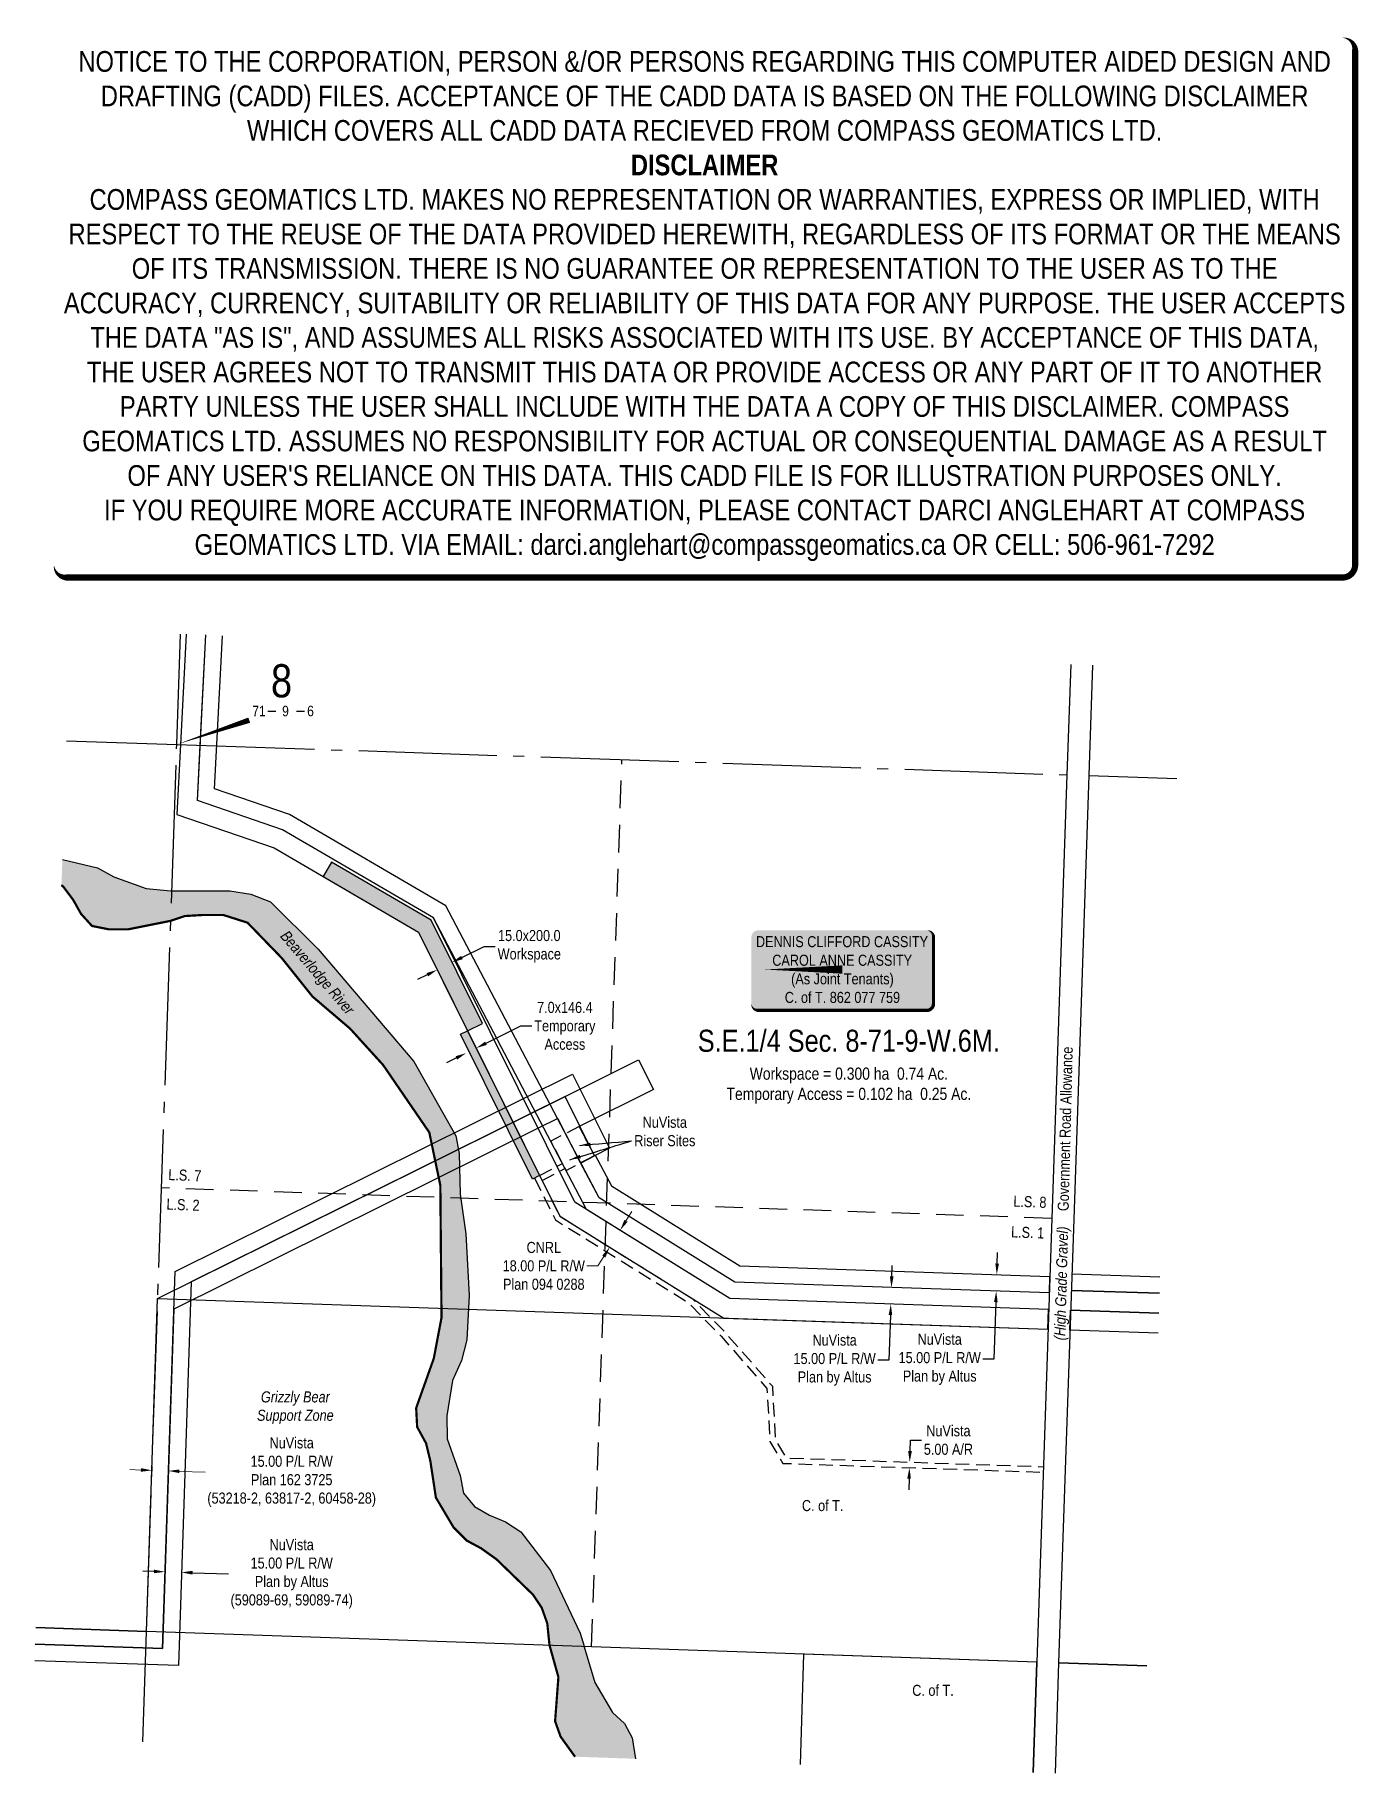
# Model space of a CAD drawing. Extents: x 350300 to 351499, y 6111307 to 6112882.
import ezdxf
from ezdxf.enums import TextEntityAlignment as Align

# ---------------------------------------------------------------- set-up
doc = ezdxf.new("R2010")
doc.units = 0
doc.header["$LTSCALE"] = 5
doc.header["$PDSIZE"] = 0.5
for name, pattern in [('DASHDOT2', [12.7, 6.35, -3.175, 0, -3.175]), ('foc-ACCESSROAD', [3.75, 2.5, -1.25]), ('foc-LSD', [8, 5, -3]), ('foc-QUARTERLINE', [33, 25, -3, 2, -3])]:
    doc.linetypes.add(name, pattern=pattern)
doc.layers.get('Defpoints').update_dxf_attribs({"color": 9})
for name, color, linetype in [('10', 1, 'Continuous'), ('9', 3, 'Continuous'), ('AS-OWNER', 7, 'Continuous'), ('AS-WILDLIFE', 131, 'DASHDOT2'), ('C-RW', 13, 'Continuous'), ('C-SYMBOL', 7, 'Continuous'), ('F-RW', 190, 'Continuous'), ('F-WS', 190, 'foc-ACCESSROAD'), ('L-AREAREQUIRED', 7, 'Continuous'), ('L-QSEC', 8, 'foc-QUARTERLINE'), ('L-ROAD-T', 7, 'Continuous'), ('L-SEC', 7, 'Continuous'), ('L-SECLBL', 7, 'Continuous'), ('L-SECTION-LSD', 7, 'foc-LSD'), ('L-TITLEDB', 4, 'Continuous'), ('P-TEMP-BLUE', 146, 'Continuous'), ('T-WATER', 160, 'Continuous'), ('T-WATER-H', 133, 'Continuous')]:
    doc.layers.add(name, color=color, linetype=linetype)
for name, color, linetype, lineweight in [('C-AR-T', 13, 'Continuous', 9), ('C-RW-T', 13, 'Continuous', 9), ('F-RW-T', 190, 'Continuous', 9), ('F-WS-T', 190, 'Continuous', 9), ('T-TEXT', 48, 'Continuous', 18)]:
    doc.layers.add(name, color=color, linetype=linetype, lineweight=lineweight)
doc.layers.add('DISCLAIMER', color=7, linetype='Continuous', plot=False)
doc.layers.add('P-TEMP-BLUE-H', color=7, linetype='Continuous', true_color=0x99e6ff)
doc.styles.add('100L', font='ARIALN.TTF', dxfattribs={"height": 11})
doc.styles.add('175L', font='ARIALN.TTF', dxfattribs={"height": 20})
doc.styles.add('80', font='ARIALN.TTF', dxfattribs={"height": 10})
doc.styles.add('80CG', font='ARIALN.TTF', dxfattribs={"height": 10})
doc.styles.add('80L', font='ARIALN.TTF', dxfattribs={"height": 10})
doc.styles.add('80LS', font='ARIALNI.TTF', dxfattribs={"height": 10})
doc.styles.add('SIMPLEX', font='ARIALN.TTF')
doc.dimstyles.new('Compass 5 000', dxfattribs={"dimscale": 5, "dimtxt": 9, "dimasz": 2, "dimexe": 0.2, "dimexo": 0.0625, "dimgap": 0.5, "dimtad": 0, "dimtih": 1, "dimtoh": 1, "dimzin": 0, "dimdsep": 46, "dimtxsty": '80CG', "dimcen": 0.1, "dimse1": 1, "dimse2": 1, "dimclrd": 256, "dimclrt": 256, "dimaunit": 1, "dimadec": 4, "dimazin": 0, "dimtfac": 0.06, "dimtofl": 0, "dimtmove": 0, "dimatfit": 1, "dimfxl": 0.2, "dimtolj": 1, "dimtzin": 0, "dimlwd": -1, "dimarcsym": 0})

# ---------------------------------------------------------------- blocks, each defined once
blk = doc.blocks.new('*D369')
at = {"layer": 'C-RW-T', "transparency": 16777216}
for p, q in [((350835.6, 6111807.4), (350840.9, 6111815.8)), ((350815.6, 6111775.1), (350810.3, 6111766.6)), ((350810.3, 6111766.6), (350800.3, 6111766.6))]:
    blk.add_line(p, q, dxfattribs=at)
for points in [[(350834.2, 6111808.2), (350837.1, 6111806.5), (350830.4, 6111798.9)], [(350814.2, 6111776), (350817, 6111774.2), (350820.9, 6111783.6)]]:
    blk.add_solid(points, dxfattribs=at)
at = {"layer": 'Defpoints', "color": 0, "transparency": 16777216}
for p in [(350830.4, 6111798.9), (350847, 6111788.5), (350837.5, 6111773.2)]:
    blk.add_point(p, dxfattribs=at)
at = {"layer": 'C-RW-T', "transparency": 16777216, "insert": (350761.2, 6111766.6), "char_height": 10, "attachment_point": 5, "style": '80CG'}
blk.add_mtext('\\A1;CNRL\\P18.00 P/L R/W\\PPlan 094 0288', dxfattribs=at)
blk = doc.blocks.new('L-SECLBL')
at = {"layer": '9', "color": 7}
for p, q in [((-5.1, -27.8), (-12.3, -27.8)), ((20.7, -27.8), (13.5, -27.8))]:
    blk.add_line(p, q, dxfattribs=at)
at = {"layer": '10', "color": 2, "style": 'SIMPLEX'}
blk.add_attdef('SEC', text='', height=30, dxfattribs=at).set_placement((0, 0), align=Align.MIDDLE)
at = {"layer": '10', "color": 5, "style": '80L'}
blk.add_attdef('TWP', text='', height=9.5, dxfattribs=at).set_placement((-14.4, -27.4), align=Align.MIDDLE_RIGHT)
blk.add_attdef('RGE', text='', height=9.5, dxfattribs=at).set_placement((3.6, -27.4), align=Align.MIDDLE_CENTER)
blk.add_attdef('MER', text='', height=9.5, dxfattribs=at).set_placement((23.2, -27.4), align=Align.MIDDLE_LEFT)
blk = doc.blocks.new('*D370')
at = {"layer": 'Defpoints', "color": 0, "transparency": 16777216}
for p in [(350421.1, 6111580.9), (350405.6, 6111564), (350420.5, 6111563.5)]:
    blk.add_point(p, dxfattribs=at)
at = {"layer": 'F-RW-T', "transparency": 16777216}
for p, q in [((350396.2, 6111581.7), (350386.2, 6111582.1)), ((350431.1, 6111580.5), (350454.5, 6111579.8))]:
    blk.add_line(p, q, dxfattribs=at)
for points in [[(350396.2, 6111583.4), (350396.1, 6111580.1), (350406.1, 6111581.4)], [(350431.1, 6111582.2), (350431, 6111578.9), (350421.1, 6111580.9)]]:
    blk.add_solid(points, dxfattribs=at)
at = {"layer": 'F-RW-T', "transparency": 16777216, "insert": (350532.8, 6111579.8), "char_height": 10, "attachment_point": 5, "style": '80CG'}
blk.add_mtext('\\A1;NuVista\\P15.00 P/L R/W\\PPlan 162 3725\\P{\\A0;(53218-2, 63817-2, 60458-28)}', dxfattribs=at)
blk = doc.blocks.new('*D371')
at = {"layer": 'Defpoints', "color": 0, "linetype": 'Continuous', "transparency": 16777216}
for p in [(350699.9, 6111963.9), (350695.9, 6111949.4), (350704.9, 6111953.9)]:
    blk.add_point(p, dxfattribs=at)
at = {"layer": 'T-WATER', "transparency": 16777216}
for p, q in [((350708.9, 6111968.3), (350740.3, 6111984)), ((350740.3, 6111984), (350750.3, 6111984)), ((350682, 6111955), (350673, 6111950.5))]:
    blk.add_line(p, q, dxfattribs=at)
at = {"layer": 'T-WATER', "linetype": 'Continuous', "transparency": 16777216}
for points in [[(350708.1, 6111969.8), (350709.6, 6111966.8), (350699.9, 6111963.9)], [(350681.3, 6111956.5), (350682.7, 6111953.5), (350690.9, 6111959.4)]]:
    blk.add_solid(points, dxfattribs=at)
at = {"layer": 'T-WATER', "linetype": 'Continuous', "transparency": 16777216, "insert": (350780.3, 6111984), "char_height": 10, "attachment_point": 5, "style": '80CG'}
blk.add_mtext('\\A1;7.0x146.4\\PTemporary\\PAccess', dxfattribs=at)
blk = doc.blocks.new('*U375')
h = blk.add_hatch(color=59)
edge = h.paths.add_edge_path()
edge.add_line((-76.5, -37), (76.5, -37))
edge.add_arc((76.5, -31), 6, 270, 360)
edge.add_line((82.5, -31), (82.5, 29.5))
edge.add_arc((76.5, 29.5), 6, 0, 90)
edge.add_line((76.5, 35.5), (-76.5, 35.5))
edge.add_arc((-76.5, 29.5), 6, 90, 180)
edge.add_line((-82.5, 29.5), (-82.5, -31))
edge.add_arc((-76.5, -31), 6, 180, 270)
at = {"color": 1, "flags": 128}
blk.add_lwpolyline([(-76.5, -37, 3, 3, 0), (76.5, -37, 3, 3, 0.414214), (82.5, -31, 3, 3, 0), (82.5, 29.5, 3, 0, 0.414214), (76.5, 35.5, 0, 0, 0), (-76.5, 35.5, 0, 0, 0.414214), (-82.5, 29.5, 0, 0, 0), (-82.5, -31, 0, 3, 0.414214)], format="xyseb", close=True, dxfattribs=at)
blk.add_lwpolyline([(-70.6, 0, 0, 7.5, 0), (0, 0, 0, 0, 0)], format="xyseb", dxfattribs=at)
at = {"color": 1, "style": '80'}
blk.add_attdef('ENTER_TEXT_001', (-36, -5), '', height=10, dxfattribs=at)
blk = doc.blocks.new('*D428')
at = {"layer": 'Defpoints', "color": 0, "transparency": 16777216}
for p in [(351092.7, 6111588.8), (351093.4, 6111588.8), (351093.3, 6111583.8)]:
    blk.add_point(p, dxfattribs=at)
at = {"layer": 'F-WS', "transparency": 16777216}
for p, q in [((351093, 6111598.8), (351093.4, 6111608.8)), ((351093.4, 6111608.8), (351103.4, 6111608.8)), ((351092.2, 6111573.8), (351091.8, 6111563.8))]:
    blk.add_line(p, q, dxfattribs=at)
for points in [[(351091.3, 6111598.9), (351094.7, 6111598.8), (351092.7, 6111588.8)], [(351090.5, 6111573.9), (351093.8, 6111573.8), (351092.5, 6111583.8)]]:
    blk.add_solid(points, dxfattribs=at)
at = {"layer": 'F-WS', "transparency": 16777216, "insert": (351127.8, 6111608.8), "char_height": 10, "attachment_point": 5, "style": '80CG'}
blk.add_mtext('\\A1;NuVista\\P5.00 A/R', dxfattribs=at)
blk = doc.blocks.new('*D429')
at = {"layer": 'Defpoints', "color": 0, "transparency": 16777216}
for p in [(351099.4, 6111761.2), (351171.6, 6111758.8), (351098.9, 6111746.3)]:
    blk.add_point(p, dxfattribs=at)
at = {"layer": 'F-RW', "transparency": 16777216}
for p, q in [((351172, 6111768.8), (351172.3, 6111778.7)), ((351170.8, 6111733.8), (351169, 6111682)), ((351169, 6111682), (351159, 6111682))]:
    blk.add_line(p, q, dxfattribs=at)
for points in [[(351170.3, 6111768.8), (351173.6, 6111768.7), (351171.6, 6111758.8)], [(351169.1, 6111733.8), (351172.4, 6111733.7), (351171.1, 6111743.8)]]:
    blk.add_solid(points, dxfattribs=at)
at = {"layer": 'F-RW', "transparency": 16777216, "insert": (351119.9, 6111682), "char_height": 10, "attachment_point": 5, "style": '80CG'}
blk.add_mtext('\\A1;NuVista\\P15.00 P/L R/W\\PPlan by Altus', dxfattribs=at)
blk = doc.blocks.new('*D430')
at = {"layer": 'Defpoints', "color": 0, "transparency": 16777216}
for p in [(351040, 6111748.3), (351039.5, 6111733.3), (351075.6, 6111732)]:
    blk.add_point(p, dxfattribs=at)
at = {"layer": 'F-RW', "transparency": 16777216}
for p, q in [((351076.4, 6111757), (351076.8, 6111767)), ((351075.2, 6111722), (351073.8, 6111681.2)), ((351073.8, 6111681.2), (351063.8, 6111681.2))]:
    blk.add_line(p, q, dxfattribs=at)
for points in [[(351074.8, 6111757.1), (351078.1, 6111757), (351076.1, 6111747)], [(351073.6, 6111722.1), (351076.9, 6111722), (351075.6, 6111732)]]:
    blk.add_solid(points, dxfattribs=at)
at = {"layer": 'F-RW', "transparency": 16777216, "insert": (351024.7, 6111681.2), "char_height": 10, "attachment_point": 5, "style": '80CG'}
blk.add_mtext('\\A1;NuVista\\P15.00 P/L R/W\\PPlan by Altus', dxfattribs=at)
blk = doc.blocks.new('*D431')
at = {"layer": 'Defpoints', "color": 0, "transparency": 16777216}
for p in [(350418.3, 6111499.1), (350433.3, 6111498.6), (350433, 6111489)]:
    blk.add_point(p, dxfattribs=at)
at = {"layer": 'F-RW', "transparency": 16777216}
for p, q in [((350408, 6111489.9), (350398, 6111490.2)), ((350443, 6111488.7), (350475.6, 6111487.6))]:
    blk.add_line(p, q, dxfattribs=at)
for points in [[(350408, 6111491.5), (350407.9, 6111488.2), (350418, 6111489.5)], [(350443, 6111490.4), (350442.9, 6111487), (350433, 6111489)]]:
    blk.add_solid(points, dxfattribs=at)
at = {"layer": 'F-RW', "transparency": 16777216, "insert": (350532.8, 6111487.6), "char_height": 10, "attachment_point": 5, "style": '80CG'}
blk.add_mtext('\\A1;NuVista\\P15.00 P/L R/W\\PPlan by Altus\\P({\\A0;59089-69, 59089-74})', dxfattribs=at)
blk = doc.blocks.new('Disclaimer_Legal')
at = {"layer": 'DISCLAIMER', "color": 254, "flags": 128}
blk.add_lwpolyline([(-3613, -1105, 37.5, 37.5, 0), (4096, -1105, 37.5, 37.5, 0.414214), (4171, -1030, 37.5, 37.5, 0), (4171, 2079, 37.5, 0, 0.414214), (4096, 2154, 0, 0, 0), (-3613, 2154, 0, 0, 0.414214), (-3688, 2079, 0, 0, 0), (-3688, -1030, 0, 37.5, 0.414214)], format="xyseb", close=True, dxfattribs=at)
at = {"layer": 'DISCLAIMER', "color": 254, "insert": (242, 534), "char_height": 125, "width": 7717.57, "attachment_point": 5, "style": '80'}
blk.add_mtext('NOTICE TO THE CORPORATION, PERSON &/OR PERSONS REGARDING THIS COMPUTER AIDED DESIGN AND DRAFTING (CADD) FILES. ACCEPTANCE OF THE CADD DATA IS BASED ON THE FOLLOWING DISCLAIMER WHICH COVERS ALL CADD DATA RECIEVED FROM COMPASS GEOMATICS LTD.\\P{\\fArial Narrow|b1|i0|c0|p34;DISCLAIMER}\\PCOMPASS GEOMATICS LTD. MAKES NO REPRESENTATION OR WARRANTIES, EXPRESS OR IMPLIED, WITH RESPECT TO THE REUSE OF THE DATA PROVIDED HEREWITH, REGARDLESS OF ITS FORMAT OR THE MEANS OF ITS TRANSMISSION. THERE IS NO GUARANTEE OR REPRESENTATION TO THE USER AS TO THE ACCURACY, CURRENCY, SUITABILITY OR RELIABILITY OF THIS DATA FOR ANY PURPOSE. THE USER ACCEPTS THE DATA "AS IS", AND ASSUMES ALL RISKS ASSOCIATED WITH ITS USE. BY ACCEPTANCE OF THIS DATA, THE USER AGREES NOT TO TRANSMIT THIS DATA OR PROVIDE ACCESS OR ANY PART OF IT TO ANOTHER PARTY UNLESS THE USER SHALL INCLUDE WITH THE DATA A COPY OF THIS DISCLAIMER. COMPASS GEOMATICS LTD. ASSUMES NO RESPONSIBILITY FOR ACTUAL OR CONSEQUENTIAL DAMAGE AS A RESULT OF ANY USER\'S RELIANCE ON THIS DATA. THIS CADD FILE IS FOR ILLUSTRATION PURPOSES ONLY.\\PIF YOU REQUIRE MORE ACCURATE INFORMATION, PLEASE CONTACT DARCI ANGLEHART AT COMPASS GEOMATICS LTD. VIA EMAIL: darci.anglehart@compassgeomatics.ca OR CELL: 506-961-7292', dxfattribs=at)

msp = doc.modelspace()

# ---------------------------------------------------------------- hatches: boundary and pattern name
at = {"layer": 'P-TEMP-BLUE-H'}
h = msp.add_hatch(color=256, dxfattribs=at)
h.dxf.hatch_style = 1
h.paths.add_polyline_path([(350705.562, 6111986.18), (350659.027, 6112079.73), (350568.782, 6112132.388), (350561.223, 6112119.432), (350647.594, 6112069.034), (350692.132, 6111979.5)])
h = msp.add_hatch(color=256, dxfattribs=at)
h.dxf.hatch_style = 1
h.paths.add_polyline_path([(350692.132, 6111979.5), (350757.327, 6111848.437), (350751.059, 6111845.319), (350685.864, 6111976.382)])
at = {"layer": 'T-WATER-H'}
h = msp.add_hatch(color=256, dxfattribs=at)
h.dxf.hatch_style = 1
h.paths.add_polyline_path([(350325.03, 6112134.851), (350356.807, 6112127.159), (350371.79, 6112119.173), (350400.862, 6112108.478), (350423.227, 6112106.48), (350423.995, 6112106.48), (350476.78, 6112106.482), (350495.759, 6112103.485), (350513.739, 6112096.491), (350556.689, 6112053.528), (350643.586, 6111951.613), (350681.451, 6111884.514), (350684.447, 6111868.529), (350685.444, 6111831.559), (350690.506, 6111795.696), (350693.513, 6111739.786), (350691.508, 6111699.781), (350686.509, 6111680.8), (350678.529, 6111662.837), (350673.438, 6111630.684), (350673.534, 6111609.889), (350685.419, 6111576.73), (350688.413, 6111560.747), (350698.403, 6111548.762), (350711.89, 6111540.775), (350726.376, 6111534.785), (350740.361, 6111525.799), (350767.333, 6111490.843), (350794.3, 6111433.909), (350797.715, 6111422.086), (350797.839, 6111421.654), (350807.405, 6111389.119), (350823.382, 6111362.145), (350834.367, 6111352.154), (350841.38, 6111339.176), (350844.423, 6111320.138), (350789.494, 6111322.027), (350776.436, 6111340.172), (350771.444, 6111354.158), (350774.429, 6111394.111), (350766.466, 6111422.725), (350766.356, 6111423.13), (350764.329, 6111442.891), (350759.335, 6111456.875), (350751.344, 6111468.861), (350718.378, 6111500.817), (350704.393, 6111510.803), (350691.405, 6111517.791), (350679.418, 6111529.775), (350663.437, 6111556.743), (350658.446, 6111589.708), (350654.553, 6111605.891), (350646.461, 6111620.673), (350645.561, 6111637.851), (350661.538, 6111682.798), (350668.535, 6111719.761), (350667.462, 6111839.545), (350657.473, 6111887.504), (350615.616, 6111948.614), (350585.652, 6111981.587), (350551.691, 6112010.562), (350523.724, 6112045.533), (350492.76, 6112077.507), (350470.784, 6112084.499), (350452.804, 6112084.499), (350435.823, 6112083.499), (350422.292, 6112078.987), (350384.877, 6112071.507), (350366.896, 6112071.506), (350351.913, 6112074.503), (350341.924, 6112085.495), (350334.822, 6112098.179), (350325.833, 6112110.163), (350324.222, 6112111.427)])

# ---------------------------------------------------------------- linework, layer by layer
at = {"layer": 'AS-WILDLIFE', "const_width": 2, "flags": 128}
msp.add_lwpolyline([(350789.494, 6111322.027), (350776.436, 6111340.172), (350771.444, 6111354.158), (350774.429, 6111394.111), (350766.466, 6111422.725), (350766.356, 6111423.13), (350764.329, 6111442.891), (350759.335, 6111456.875), (350751.344, 6111468.861), (350718.378, 6111500.817), (350704.393, 6111510.803), (350691.405, 6111517.791), (350679.418, 6111529.775), (350663.437, 6111556.743), (350658.446, 6111589.708), (350654.553, 6111605.891), (350646.461, 6111620.673), (350645.561, 6111637.851), (350661.538, 6111682.798), (350668.535, 6111719.761), (350667.462, 6111839.545), (350657.473, 6111887.504), (350615.616, 6111948.614), (350585.652, 6111981.587), (350551.691, 6112010.562), (350523.724, 6112045.533), (350492.76, 6112077.507), (350470.784, 6112084.499), (350452.804, 6112084.499), (350435.823, 6112083.499), (350422.292, 6112078.987), (350384.877, 6112071.507), (350366.896, 6112071.506), (350351.913, 6112074.503), (350341.924, 6112085.495), (350334.822, 6112098.179), (350325.833, 6112110.163), (350324.222, 6112111.427)], dxfattribs=at)
at = {"layer": 'C-RW', "flags": 128}
for points in [[(350437.064, 6112338.775), (350431.996, 6112238.822), (350428.783, 6112175.44), (350516.999, 6112145.237), (350647.594, 6112069.034), (350775.587, 6111811.728), (350924.386, 6111719.216), (351217.832, 6111709.209), (351218.446, 6111727.136), (350929.814, 6111737.046), (350789.429, 6111824.306), (350661.314, 6112081.861), (350524.521, 6112161.74), (350447.417, 6112188.091), (350449.975, 6112238.211), (350455.077, 6112338.162)], [(351318.962, 6111741.821), (351239.104, 6111744.417)], [(351317.762, 6111705.809), (351237.91, 6111708.457), (351238.519, 6111726.427), (351318.376, 6111723.83)], [(351318.376, 6111723.83), (351238.519, 6111726.427)]]:
    msp.add_lwpolyline(points, dxfattribs=at)
at = {"layer": 'F-RW', "flags": 128}
for points in [[(351218.446, 6111727.136), (350929.814, 6111737.046), (350799.848, 6111817.83), (350661.314, 6112081.861), (350524.521, 6112161.74), (350447.417, 6112188.091), (350455.077, 6112338.162)], [(351218.961, 6111742.127), (350934.331, 6111751.9), (350811.234, 6111828.414), (350672.596, 6112092.643), (350530.79, 6112175.449), (350462.974, 6112198.626), (350470.057, 6112337.397)], [(350301.044, 6111438.936), (350401.157, 6111435.503), (350411.32, 6111736.938), (350749.449, 6111904.681), (350766.525, 6111913.174), (350779.95, 6111919.85), (350847.108, 6111953.251), (350860.461, 6111926.402), (350793.303, 6111893.001), (350807.199, 6111866.448), (350794.548, 6111859.828), (350773.835, 6111900.081), (350756.126, 6111891.256), (350426.01, 6111727.481), (350415.643, 6111419.997), (350300.53, 6111423.945)], [(350300.53, 6111423.945), (350415.643, 6111419.997), (350427.158, 6111761.54), (350787.26, 6111940.223), (350820.63, 6111873.127), (350807.199, 6111866.448), (350780.503, 6111920.125), (350441.848, 6111752.084), (350430.129, 6111404.492), (350300.015, 6111408.954)], [(351239.592, 6111759.41), (351319.449, 6111756.813)], [(351239.104, 6111744.417), (351318.962, 6111741.821)]]:
    msp.add_lwpolyline(points, dxfattribs=at)
msp.add_lwpolyline([(351218.961, 6111742.127), (350934.331, 6111751.9), (350811.234, 6111828.414), (350794.548, 6111859.828), (350807.796, 6111866.864), (350822.586, 6111839.02), (350938.848, 6111766.753), (351219.475, 6111757.118)], close=True, dxfattribs=at)
at = {"layer": 'F-WS', "flags": 128}
msp.add_lwpolyline([(350793.303, 6111893.001), (350767.508, 6111879.467), (350781.431, 6111852.932), (350807.199, 6111866.448)], close=True, dxfattribs=at)
for points in [[(350757.327, 6111848.437), (350778.077, 6111859.324)], [(350759.65, 6111844.01), (350780.4, 6111854.897)], [(350752.85, 6111846.21), (350771.742, 6111808.231), (350892.148, 6111733.371), (350921.93, 6111702.851), (350963.381, 6111655.578), (350966.119, 6111607.46), (350977.858, 6111587.738), (351213.659, 6111579.713)], [(350759.65, 6111844.01), (350775.587, 6111811.728), (350895.303, 6111737.297), (350925.602, 6111706.247), (350968.276, 6111657.58), (350971.041, 6111608.966), (350980.757, 6111592.643), (351213.829, 6111584.71)]]:
    msp.add_lwpolyline(points, dxfattribs=at)
at = {"layer": 'L-QSEC'}
for p, q in [((350428.679, 6112239.003), (350432.092, 6112338.945)), ((350328.735, 6112242.345), (350428.679, 6112239.003)), ((350401.157, 6111435.503), (350428.679, 6112239.003)), ((350428.679, 6112239.003), (351235.158, 6112211.402)), ((351255.053, 6112210.862), (351334.891, 6112208.178)), ((350398.005, 6111335.494), (350401.157, 6111435.503))]:
    msp.add_line(p, q, dxfattribs=at)
at = {"layer": 'L-SEC'}
for p, q in [((351238.564, 6112311.474), (351235.158, 6112211.402)), ((351255.258, 6112210.73), (351258.664, 6112310.789)), ((351235.158, 6112211.402), (351221.483, 6111809.594)), ((351241.584, 6111808.919), (351255.258, 6112210.73)), ((351221.483, 6111809.594), (351207.808, 6111407.785)), ((351227.909, 6111407.108), (351241.584, 6111808.919)), ((350401.157, 6111435.503), (350301.044, 6111438.936)), ((350804.482, 6111421.644), (350401.157, 6111435.503)), ((351207.808, 6111407.785), (350804.482, 6111421.644)), ((351207.808, 6111407.785), (351204.725, 6111307.744)), ((351224.825, 6111307.052), (351227.909, 6111407.108)), ((351227.909, 6111407.108), (351307.486, 6111404.426)), ((351307.486, 6111404.426), (351227.909, 6111407.108))]:
    msp.add_line(p, q, dxfattribs=at)
at = {"layer": 'L-SECLBL', "flags": 128}
msp.add_lwpolyline([(350428.679, 6112239.003, 0, 5, 0), (350494.309, 6112260.955, 0, 0, 0)], format="xyseb", dxfattribs=at)
at = {"layer": 'L-SECTION-LSD'}
for p, q in [((350804.482, 6111421.644), (350831.983, 6112225.2)), ((351221.483, 6111809.594), (350414.917, 6111837.221))]:
    msp.add_line(p, q, dxfattribs=at)
at = {"layer": 'L-TITLEDB'}
msp.add_line((350411.32, 6111736.938), (351217.832, 6111709.209), dxfattribs=at)
at = {"layer": 'L-TITLEDB', "flags": 128}
msp.add_lwpolyline([(351204.687, 6111307.745), (351207.808, 6111407.785), (350996.591, 6111414.988), (350993.52, 6111315.009)], dxfattribs=at)
at = {"layer": 'P-TEMP-BLUE', "flags": 128}
for points in [[(350705.562, 6111986.18), (350659.027, 6112079.73), (350568.782, 6112132.388), (350561.223, 6112119.432), (350647.594, 6112069.034), (350692.132, 6111979.5)], [(350692.132, 6111979.5), (350757.327, 6111848.437), (350751.059, 6111845.319), (350685.864, 6111976.382)]]:
    msp.add_lwpolyline(points, close=True, dxfattribs=at)
at = {"layer": 'T-WATER'}
for p, q in [((350687.001, 6112045.946), (350707.267, 6112056.028)), ((350707.267, 6112056.028), (350717.267, 6112056.028)), ((350655.664, 6112030.358), (350646.71, 6112025.904))]:
    msp.add_line(p, q, dxfattribs=at)
at = {"layer": 'T-WATER', "linetype": 'Continuous'}
for points in [[(350325.03, 6112134.851), (350356.807, 6112127.159), (350371.79, 6112119.173), (350400.862, 6112108.478), (350423.227, 6112106.48), (350423.995, 6112106.48), (350476.78, 6112106.482), (350495.759, 6112103.485), (350513.739, 6112096.491), (350556.689, 6112053.528), (350643.586, 6111951.613), (350681.451, 6111884.514), (350684.447, 6111868.529), (350685.444, 6111831.559), (350690.506, 6111795.696), (350693.513, 6111739.786), (350691.508, 6111699.781), (350686.509, 6111680.8), (350678.529, 6111662.837), (350673.438, 6111630.684), (350673.534, 6111609.889), (350685.419, 6111576.73), (350688.413, 6111560.747), (350698.403, 6111548.762), (350711.89, 6111540.775), (350726.376, 6111534.785), (350740.361, 6111525.799), (350767.333, 6111490.843), (350794.3, 6111433.909), (350797.715, 6111422.086), (350797.839, 6111421.654), (350807.405, 6111389.119), (350823.382, 6111362.145), (350834.367, 6111352.154), (350841.38, 6111339.176), (350844.423, 6111320.138)], [(350789.494, 6111322.027), (350776.436, 6111340.172), (350771.444, 6111354.158), (350774.429, 6111394.111), (350766.466, 6111422.725), (350766.356, 6111423.13), (350764.329, 6111442.891), (350759.335, 6111456.875), (350751.344, 6111468.861), (350718.378, 6111500.817), (350704.393, 6111510.803), (350691.405, 6111517.791), (350679.418, 6111529.775), (350663.437, 6111556.743), (350658.446, 6111589.708), (350654.553, 6111605.891), (350646.461, 6111620.673), (350645.561, 6111637.851), (350661.538, 6111682.798), (350668.535, 6111719.761), (350667.462, 6111839.545), (350657.473, 6111887.504), (350615.616, 6111948.614), (350585.652, 6111981.587), (350551.691, 6112010.562), (350523.724, 6112045.533), (350492.76, 6112077.507), (350470.784, 6112084.499), (350452.804, 6112084.499), (350435.823, 6112083.499), (350422.292, 6112078.987), (350384.877, 6112071.507), (350366.896, 6112071.506), (350351.913, 6112074.503), (350341.924, 6112085.495), (350334.822, 6112098.179), (350325.833, 6112110.163), (350324.222, 6112111.427)]]:
    msp.add_lwpolyline(points, dxfattribs=at)
for points in [[(350686.259, 6112047.439), (350687.743, 6112044.454), (350678.047, 6112041.493)], [(350654.921, 6112031.85), (350656.406, 6112028.866), (350664.617, 6112034.812)]]:
    msp.add_solid(points, dxfattribs=at)

# ---------------------------------------------------------------- block references
at = {"layer": 'AS-OWNER', "color": 5}
ref = msp.add_blockref('*U375', (351031.782, 6112035.071), dxfattribs=at)
ref.add_attrib('ENTER_TEXT_001', 'DENNIS CLIFFORD CASSITY', (350953.436, 6112055.331), dxfattribs={"layer": '0', "color": 1, "height": 10, "style": '80'})
ref.add_attrib('ENTER_TEXT_002', 'CAROL ANNE CASSITY', (350968.224, 6112038.487), dxfattribs={"layer": '0', "color": 1, "height": 10, "style": '80'})
ref.add_attrib('ENTER_TEXT_003', '(As Joint Tenants)', (350985.301, 6112021.649), dxfattribs={"layer": '0', "color": 1, "height": 10, "style": '80'})
ref.add_attrib('ENTER_TEXT_004', 'C. of T. 862 077 759', (350979.537, 6112004.805), dxfattribs={"layer": '0', "color": 1, "height": 10, "style": '80'})
at = {"layer": 'C-AR-T', "xscale": 0.15, "yscale": 0.15, "zscale": 0.15}
msp.add_blockref('Disclaimer_Legal', (350870.616, 6112555.939), dxfattribs=at)
at = {"layer": 'L-SECLBL'}
msp.add_blockref('L-SECLBL', (350523.59, 6112296.639), dxfattribs=at).add_auto_attribs({'SEC': '8', 'TWP': '71', 'RGE': '9', 'MER': '6'})

# ---------------------------------------------------------------- texts
at = {"layer": 'AS-WILDLIFE', "insert": (350536.114, 6111638.121), "char_height": 10, "width": 73.71039, "attachment_point": 5, "style": '80CG'}
msp.add_mtext('\\A1;{\\fArial Narrow|b0|i1|c0|p34;Grizzly Bear Support Zone}', dxfattribs=at)
at = {"layer": 'C-SYMBOL', "color": 3, "style": '175L'}
msp.add_text('S.E.1/4 Sec. 8-71-9-W.6M.', height=20, dxfattribs=at).set_placement((351037.595, 6111954.533), align=Align.BOTTOM_CENTER)
at = {"layer": 'F-WS', "insert": (350870.847, 6111888.31), "char_height": 10, "attachment_point": 5, "style": '80CG'}
msp.add_mtext('\\A1;NuVista\\PRiser Sites', dxfattribs=at)
at = {"layer": 'L-AREAREQUIRED', "color": 5, "insert": (351037.61, 6111946.267), "char_height": 11, "width": 220.75529, "attachment_point": 2, "style": '100L'}
msp.add_mtext('Workspace = 0.300 ha  0.74 Ac.\\PTemporary Access = 0.102 ha  0.25 Ac.', dxfattribs=at)
at = {"layer": 'L-ROAD-T', "style": '80L'}
msp.add_text('Government Road Allowance', height=10, rotation=88.532329, dxfattribs=at).set_placement((351233.59, 6111890.74), align=Align.MIDDLE_CENTER)
at = {"layer": 'L-SECTION-LSD', "style": '100L'}
for s, p in [('L.S. 7', (350420.836, 6111844.38)), ('L.S. 2', (350419.19, 6111817.62)), ('L.S. 8', (351186.473, 6111820.311)), ('L.S. 1', (351184.385, 6111792.504))]:
    msp.add_text(s, height=10, rotation=357.710559, dxfattribs=at).set_placement(p)
at = {"layer": 'L-TITLEDB', "char_height": 10, "width": 73.71039, "attachment_point": 5, "style": '80CG'}
for insert in [(351013.875, 6111549.433), (351113.808, 6111382.074)]:
    msp.add_mtext('\\A1;C. of T.', dxfattribs=dict(at, insert=insert))
at = {"layer": 'T-TEXT', "style": '80LS'}
msp.add_text('(High Grade Gravel)', height=10, rotation=88.532329, dxfattribs=at).set_placement((351230.004, 6111750.786), align=Align.MIDDLE_CENTER)
at = {"layer": 'T-WATER', "linetype": 'Continuous', "insert": (350555.128, 6112031.358), "char_height": 10, "width": 179.31833, "attachment_point": 5, "rotation": 310.4523, "style": '80CG'}
msp.add_mtext('\\A1;{\\fArial Narrow|b0|i1|c0|p34;Beaverlodge River}', dxfattribs=at)
at = {"layer": 'T-WATER', "linetype": 'Continuous', "insert": (350748.089, 6112056.028), "char_height": 10, "attachment_point": 5, "style": '80CG'}
msp.add_mtext('\\A1;15.0x200.0\\PWorkspace', dxfattribs=at)

# ---------------------------------------------------------------- dimensions: what is measured, and where the dimension line sits
at = {"layer": 'C-RW-T'}
dim = msp.add_linear_dim(base=(350830.367, 6111798.86), p1=(350837.532, 6111773.215), p2=(350847.034, 6111788.5), angle=58.135892, text='CNRL\\P18.00 P/L R/W\\PPlan 094 0288', dimstyle='Compass 5 000', dxfattribs=at)
dim.commit()
dim.dimension.update_dxf_attribs({"geometry": '*D369', "text_midpoint": (350761.222, 6111766.588), "dimtype": 161})
at = {"layer": 'F-RW'}
for base, p1, p2, angle, text, picture, middle in [((351171.637, 6111758.761), (351098.854, 6111746.251), (351099.369, 6111761.242), 88.033558, 'NuVista\\P15.00 P/L R/W\\PPlan by Altus', '*D429', (351119.916, 6111682.018)), ((351075.574, 6111732.041), (351039.99, 6111748.272), (351039.475, 6111733.281), 268.033558, 'NuVista\\P15.00 P/L R/W\\PPlan by Altus', '*D430', (351024.743, 6111681.212)), ((350432.979, 6111489.04), (350418.309, 6111499.085), (350433.301, 6111498.579), 358.069002, 'NuVista\\P15.00 P/L R/W\\PPlan by Altus\\P({\\A0;59089-69, 59089-74})', '*D431', (350532.774, 6111487.605))]:
    dim = msp.add_linear_dim(base=base, p1=p1, p2=p2, angle=angle, text=text, dimstyle='Compass 5 000', dxfattribs=at)
    dim.commit()
    dim.dimension.update_dxf_attribs({"geometry": picture, "text_midpoint": middle, "dimtype": 161})
at = {"layer": 'F-RW-T', "color": 5}
dim = msp.add_linear_dim(base=(350421.067, 6111580.882), p1=(350405.558, 6111563.996), p2=(350420.481, 6111563.493), angle=358.069003, text='NuVista\\P15.00 P/L R/W\\PPlan 162 3725\\P{\\A0;(53218-2, 63817-2, 60458-28)}', dimstyle='Compass 5 000', dxfattribs=at)
dim.commit()
dim.dimension.update_dxf_attribs({"geometry": '*D370', "text_midpoint": (350532.774, 6111579.754), "dimtype": 161})
at = {"layer": 'F-WS'}
dim = msp.add_aligned_dim(p1=(351093.26, 6111583.811), p2=(351093.43, 6111588.808), distance=0.758, text='NuVista\\P5.00 A/R', dimstyle='Compass 5 000', dxfattribs=at)
dim.commit()
dim.dimension.update_dxf_attribs({"geometry": '*D428', "text_midpoint": (351127.834, 6111608.822)})
at = {"layer": 'T-WATER', "linetype": 'Continuous'}
dim = msp.add_linear_dim(base=(350699.903, 6111963.877), p1=(350695.919, 6111949.433), p2=(350704.872, 6111953.886), angle=26.447358, text='7.0x146.4\\PTemporary\\PAccess', dimstyle='Compass 5 000', dxfattribs=at)
dim.commit()
dim.dimension.update_dxf_attribs({"geometry": '*D371', "text_midpoint": (350780.271, 6111983.959), "dimtype": 161})

# ---------------------------------------------------------------- leaders
at = {"layer": 'F-WS-T', "path_type": 1}
for points in [[(350784.759, 6111862.791), (350840.563, 6111879.804)], [(350793.534, 6111875.768), (350840.563, 6111879.804)]]:
    msp.add_leader(points, dimstyle='Compass 5 000', override={"dimgap": 0.5, "dimtad": 0}, dxfattribs=at)

doc.saveas('drawing.dxf')
